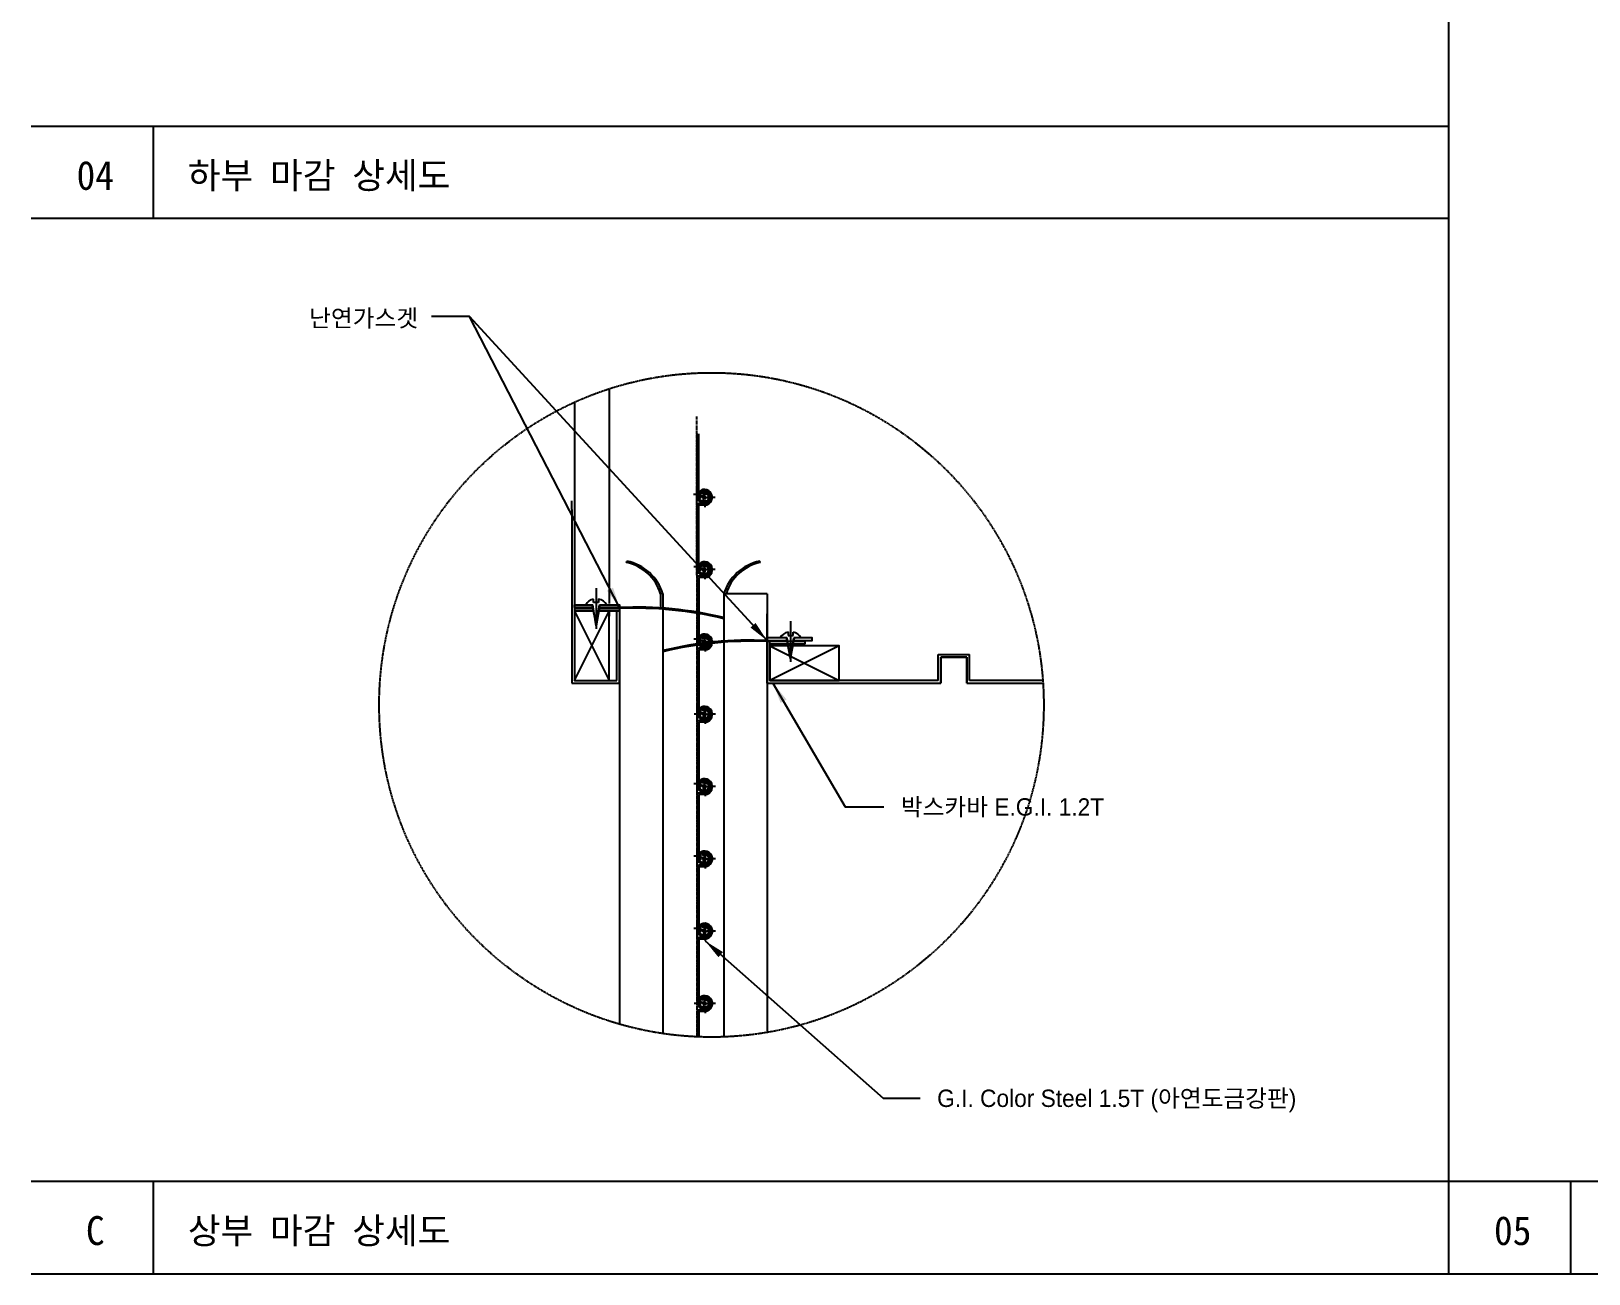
# Model space of a CAD drawing. Header units: millimetres. Extents: x -6941 to 136681, y 2065 to 58366.
# Drawn here: x 108088 to 110779, y 2065 to 4213 of the extents above; entities that cross this region are included whole.
import ezdxf
from ezdxf.enums import TextEntityAlignment as Align

# ---------------------------------------------------------------- set-up
doc = ezdxf.new("R2010")
doc.units = ezdxf.units.MM
doc.header["$LTSCALE"] = 4
doc.header["$MEASUREMENT"] = 0
doc.linetypes.add('CENTER', pattern=[2, 1.25, -0.25, 0.25, -0.25])
doc.linetypes.add('HIDDEN', pattern=[0.375, 0.25, -0.125])
doc.layers.get('0').update_dxf_attribs({"linetype": 'CONTINUOUS'})
for name, color, linetype in [('6', 3, 'CONTINUOUS'), ('A-MKXS-LEAD', 7, 'CONTINUOUS'), ('A-XXXX-TABL', 7, 'CONTINUOUS'), ('A-XXXX-TXT2', 3, 'CONTINUOUS'), ('CA-ANNO-TEXT', 3, 'CONTINUOUS'), ('CENTER', 1, 'CENTER'), ('COL', 2, 'CONTINUOUS')]:
    doc.layers.add(name, color=color, linetype=linetype)
doc.layers.add('A-MKXS-TEXT1', color=3, linetype='CONTINUOUS', lineweight=25)
doc.styles.add('돋움', font='')
doc.styles.add('돋움체', font='')
doc.styles.get('돋움').set_extended_font_data('Dotum')
doc.styles.get('돋움체').set_extended_font_data('DotumChe')
doc.dimstyles.new('ISO-25', dxfattribs={"dimscale": 12, "dimtxt": 10, "dimasz": 3, "dimexe": 1, "dimexo": 2, "dimgap": 1, "dimtad": 1, "dimdec": 1, "dimtxsty": '돋움', "dimcen": 2.5, "dimclrd": 4, "dimclre": 4, "dimclrt": 7, "dimadec": 0, "dimazin": 0, "dimtfac": 0.55, "dimtdec": 1, "dimtmove": 0, "dimatfit": 3, "dimfxl": 1, "dimarcsym": 0})

msp = doc.modelspace()

# ---------------------------------------------------------------- linework, layer by layer
for p, q in [((109086.41, 3594.85), (109086.41, 3223.66)), ((109026.41, 3571.64), (109026.41, 3090.73)), ((109238.1, 3517.94), (109238.1, 3409.82)), ((109240.82, 3516.92), (109240.82, 3409.14)), ((109021.91, 3386.23), (109021.91, 3401.23)), ((109238.1, 3393.05), (109238.1, 3284.93)), ((109240.82, 3392.03), (109240.82, 3284.25)), ((109251.61, 3396.45), (109241.5, 3396.45)), ((109251.82, 3393.73), (109242.52, 3393.73)), ((109243.54, 3406.13), (109245.48, 3407.81)), ((109246.6, 3415.11), (109248.34, 3412.99)), ((109251.7, 3400.64), (109249.32, 3400.64)), ((109249.32, 3397.92), (109251.7, 3397.92)), ((109021.91, 3386.23), (109021.91, 3086.23)), ((109116.32, 3294.62), (109117.09, 3296.92)), ((109246.6, 3290.22), (109248.34, 3288.09)), ((109347.49, 3294.62), (109346.73, 3296.92)), ((109238.49, 3268.07), (109238.49, 3159.95)), ((109241.21, 3267.05), (109241.21, 3159.27)), ((109252, 3271.47), (109241.89, 3271.47)), ((109252.21, 3268.75), (109242.91, 3268.75)), ((109243.93, 3281.16), (109245.87, 3282.83)), ((109251.7, 3275.75), (109249.32, 3275.75)), ((109249.32, 3273.03), (109251.7, 3273.03)), ((109059.25, 3225.4), (109059.25, 3231.4)), ((109068.16, 3231.99), (109068.16, 3225.4)), ((109174.91, 3240.73), (109174.91, 3216.21)), ((109179.41, 3240.73), (109179.41, 2480.69)), ((109284.41, 3240.73), (109284.41, 2474.94)), ((109359.41, 3240.73), (109284.41, 3240.73)), ((109359.41, 3240.73), (109359.41, 2482.66)), ((109026.41, 3222.73), (109026.41, 3218.23)), ((109026.41, 3215.23), (109059.44, 3215.23)), ((109026.41, 3210.73), (109086.41, 3090.73)), ((109026.41, 3090.73), (109086.41, 3210.73)), ((109060.15, 3210.73), (109026.41, 3210.73)), ((109040.51, 3216.73), (109040.51, 3215.23)), ((109059.2, 3216.73), (109040.51, 3216.73)), ((109064.27, 3185.68), (109057.11, 3221.53)), ((109064.19, 3185.17), (109058.44, 3221.53)), ((109068.16, 3225.4), (109059.25, 3225.4)), ((109064.19, 3185.17), (109069.95, 3221.53)), ((109064.27, 3185.68), (109070.69, 3221.53)), ((109104.41, 3210.73), (109068.24, 3210.73)), ((109068.95, 3215.23), (109104.41, 3215.23)), ((109104.41, 3216.73), (109069.19, 3216.73)), ((109086.41, 3210.73), (109086.41, 3201.73)), ((109099.91, 3090.73), (109099.91, 3210.73)), ((109104.41, 3221.53), (109104.41, 2496.94)), ((109104.41, 3215.23), (109104.41, 3216.73)), ((109359.41, 3086.23), (109359.41, 3206.23)), ((109099.91, 3090.73), (109099.91, 3158.23)), ((109099.91, 3090.73), (109099.91, 3158.23)), ((109104.41, 3086.23), (109104.41, 3161.23)), ((109243.93, 3156.26), (109245.87, 3157.94)), ((109246.99, 3165.24), (109248.73, 3163.12)), ((109252.09, 3150.77), (109249.71, 3150.77)), ((109359.41, 3159.73), (109394.63, 3159.73)), ((109424.41, 3158.23), (109359.41, 3158.23)), ((109394.86, 3158.23), (109359.41, 3158.23)), ((109363.91, 3090.73), (109363.91, 3158.23)), ((109363.91, 3090.73), (109363.91, 3158.23)), ((109424.41, 3153.73), (109363.91, 3153.73)), ((109483.91, 3150.73), (109363.91, 3090.73)), ((109363.91, 3150.73), (109483.91, 3090.73)), ((109399.54, 3128.67), (109393.12, 3164.52)), ((109399.62, 3128.17), (109393.87, 3164.52)), ((109395.65, 3174.98), (109395.65, 3168.4)), ((109395.65, 3168.4), (109404.56, 3168.4)), ((109399.54, 3128.67), (109406.7, 3164.52)), ((109399.62, 3128.17), (109405.38, 3164.52)), ((109424.41, 3158.23), (109404.38, 3158.23)), ((109404.56, 3168.4), (109404.56, 3174.4)), ((109404.62, 3159.73), (109424.41, 3159.73)), ((109424.41, 3160.02), (109424.41, 3153.73)), ((109238.49, 3143.18), (109238.49, 3035.06)), ((109241.21, 3142.16), (109241.21, 3034.38)), ((109252, 3146.58), (109241.89, 3146.58)), ((109252.21, 3143.86), (109242.91, 3143.86)), ((109249.71, 3148.05), (109252.09, 3148.05)), ((109654.91, 3135.73), (109708.91, 3135.73)), ((109654.91, 3090.73), (109654.91, 3135.73)), ((109659.41, 3086.23), (109659.41, 3131.23)), ((109659.41, 3131.23), (109704.41, 3131.23)), ((109704.41, 3131.23), (109659.41, 3131.23)), ((109659.41, 3131.23), (109659.41, 3086.23)), ((109704.41, 3131.23), (109704.41, 3086.23)), ((109704.41, 3086.23), (109704.41, 3131.23)), ((109708.91, 3090.73), (109708.91, 3135.73)), ((109021.91, 3086.23), (109104.41, 3086.23)), ((109026.41, 3090.73), (109099.91, 3090.73)), ((109359.41, 3086.23), (109659.41, 3086.23)), ((109654.91, 3090.73), (109363.91, 3090.73)), ((109704.41, 3086.23), (109836.08, 3086.23)), ((109704.41, 3086.23), (109836.08, 3086.23)), ((109835.76, 3090.73), (109708.91, 3090.73)), ((109238.49, 3018.09), (109238.49, 2909.97)), ((109241.21, 3017.07), (109241.21, 2909.29)), ((109252, 3021.49), (109241.89, 3021.49)), ((109252.21, 3018.77), (109242.91, 3018.77)), ((109243.93, 3031.17), (109245.87, 3032.85)), ((109246.99, 3040.35), (109248.73, 3038.22)), ((109252.09, 3025.88), (109249.71, 3025.88)), ((109249.71, 3023.16), (109252.09, 3023.16)), ((109243.93, 2906.28), (109245.87, 2907.96)), ((109246.99, 2915.25), (109248.73, 2913.13)), ((109238.49, 2893.19), (109238.49, 2785.07)), ((109241.21, 2892.17), (109241.21, 2784.39)), ((109252, 2896.59), (109241.89, 2896.59)), ((109252.21, 2893.87), (109242.91, 2893.87)), ((109252.09, 2900.79), (109249.71, 2900.79)), ((109249.71, 2898.07), (109252.09, 2898.07)), ((109244.04, 2781.3), (109245.97, 2782.98)), ((109246.99, 2790.36), (109248.73, 2788.24)), ((109252.09, 2775.89), (109249.71, 2775.89)), ((109249.71, 2773.17), (109252.09, 2773.17)), ((109238.59, 2768.22), (109238.59, 2660.1)), ((109241.31, 2767.2), (109241.31, 2659.42)), ((109252.11, 2771.62), (109241.99, 2771.62)), ((109252.31, 2768.9), (109243.01, 2768.9)), ((109247.09, 2665.38), (109248.83, 2663.26)), ((109238.59, 2643.33), (109238.59, 2535.21)), ((109241.31, 2642.31), (109241.31, 2534.53)), ((109252.11, 2646.73), (109241.99, 2646.73)), ((109252.31, 2644.01), (109243.01, 2644.01)), ((109244.04, 2656.41), (109245.97, 2658.09)), ((109252.19, 2650.92), (109249.81, 2650.92)), ((109249.81, 2648.2), (109252.19, 2648.2)), ((109244.04, 2531.32), (109245.97, 2532.99)), ((109247.09, 2540.49), (109248.83, 2538.37)), ((109238.59, 2518.23), (109238.59, 2475.07)), ((109241.31, 2517.21), (109241.31, 2474.96)), ((109252.11, 2521.63), (109241.99, 2521.63)), ((109252.31, 2518.91), (109243.01, 2518.91)), ((109252.19, 2526.03), (109249.81, 2526.03)), ((109249.81, 2523.31), (109252.19, 2523.31))]:
    msp.add_line(p, q)
at = {"color": 6}
for p, q in [((109241.16, 3412.06), (109241.16, 3420.48)), ((109250.69, 3407.47), (109250.69, 3421.03)), ((109245.14, 3412.06), (109232.17, 3412.06)), ((109238.1, 3412.06), (109241.16, 3412.06)), ((109240.51, 3408.98), (109240.51, 3416.16)), ((109249.32, 3409.14), (109240.82, 3409.14)), ((109249.32, 3397), (109249.32, 3409.14)), ((109250.7, 3407.36), (109264.38, 3407.36)), ((109245.54, 3287.08), (109232.57, 3287.08)), ((109238.49, 3287.08), (109241.55, 3287.08)), ((109249.32, 3284.25), (109240.82, 3284.25)), ((109240.91, 3284.01), (109240.91, 3291.18)), ((109241.55, 3287.08), (109241.55, 3295.51)), ((109249.32, 3272.1), (109249.32, 3284.25)), ((109251.08, 3282.49), (109251.08, 3296.05)), ((109251.1, 3282.38), (109264.77, 3282.38)), ((109245.54, 3162.19), (109232.57, 3162.19)), ((109238.49, 3162.19), (109241.55, 3162.19)), ((109240.91, 3159.11), (109240.91, 3166.29)), ((109249.71, 3159.27), (109241.21, 3159.27)), ((109241.55, 3162.19), (109241.55, 3170.62)), ((109249.71, 3147.13), (109249.71, 3159.27)), ((109251.08, 3157.6), (109251.08, 3171.16)), ((109251.1, 3157.49), (109264.77, 3157.49)), ((109241.55, 3037.1), (109241.55, 3045.52)), ((109251.08, 3032.51), (109251.08, 3046.07)), ((109238.49, 3037.1), (109241.55, 3037.1)), ((109240.91, 3034.02), (109240.91, 3041.2)), ((109249.71, 3034.38), (109241.21, 3034.38)), ((109249.71, 3022.23), (109249.71, 3034.38)), ((109251.1, 3032.39), (109264.77, 3032.39)), ((109245.54, 2912.2), (109232.57, 2912.2)), ((109238.49, 2912.2), (109241.55, 2912.2)), ((109240.91, 2909.13), (109240.91, 2916.3)), ((109249.71, 2909.29), (109241.21, 2909.29)), ((109241.55, 2912.2), (109241.55, 2920.63)), ((109249.71, 2897.14), (109249.71, 2909.29)), ((109251.08, 2907.62), (109251.08, 2921.17)), ((109251.1, 2907.5), (109264.77, 2907.5)), ((109245.64, 2787.23), (109232.67, 2787.23)), ((109238.59, 2787.23), (109241.65, 2787.23)), ((109241.01, 2784.15), (109241.01, 2791.33)), ((109249.71, 2784.39), (109241.21, 2784.39)), ((109241.65, 2787.23), (109241.65, 2795.65)), ((109249.71, 2772.25), (109249.71, 2784.39)), ((109251.18, 2782.64), (109251.18, 2796.2)), ((109251.2, 2782.52), (109264.87, 2782.52)), ((109241.01, 2659.26), (109241.01, 2666.43)), ((109241.65, 2662.33), (109241.65, 2670.76)), ((109251.18, 2657.75), (109251.18, 2671.3)), ((109245.64, 2662.33), (109232.67, 2662.33)), ((109238.59, 2662.33), (109241.65, 2662.33)), ((109249.81, 2659.42), (109241.31, 2659.42)), ((109249.81, 2647.27), (109249.81, 2659.42)), ((109251.2, 2657.63), (109264.87, 2657.63)), ((109238.59, 2537.24), (109241.65, 2537.24)), ((109241.01, 2534.17), (109241.01, 2541.34)), ((109249.81, 2534.53), (109241.31, 2534.53)), ((109241.65, 2537.24), (109241.65, 2545.67)), ((109249.81, 2522.38), (109249.81, 2534.53)), ((109251.18, 2532.66), (109251.18, 2546.21)), ((109251.2, 2532.54), (109264.87, 2532.54))]:
    msp.add_line(p, q, dxfattribs=at)
at = {"color": 1, "linetype": 'CENTER'}
for p, q in [((109269.64, 3407.27), (109246.67, 3407.27)), ((109251.7, 3416.62), (109251.7, 3390.6)), ((109251.7, 3291.73), (109251.7, 3265.71)), ((109269.64, 3282.38), (109246.67, 3282.38)), ((109270.03, 3157.4), (109247.06, 3157.4)), ((109252.09, 3166.75), (109252.09, 3140.73)), ((109252.09, 3041.86), (109252.09, 3015.84)), ((109270.03, 3032.51), (109232.58, 3032.51)), ((109270.03, 2907.42), (109247.06, 2907.42)), ((109252.09, 2916.77), (109252.09, 2890.75)), ((109270.03, 2782.52), (109247.06, 2782.52)), ((109252.09, 2791.87), (109252.09, 2765.85)), ((109252.19, 2666.9), (109252.19, 2640.88)), ((109270.13, 2657.55), (109247.17, 2657.55)), ((109270.13, 2532.66), (109232.68, 2532.66)), ((109252.19, 2542.01), (109252.19, 2515.98))]:
    msp.add_line(p, q, dxfattribs=at)
at = {"color": 1}
for p, q in [((109064.19, 3250.35), (109064.19, 3180.31)), ((109399.62, 3193.34), (109399.62, 3123.31))]:
    msp.add_line(p, q, dxfattribs=at)
at = {"color": 0}
for points in [[(110536.87, 7587.44), (110536.87, 2065.44)], [(110536.87, 3888.97), (108087.7, 3888.97)]]:
    msp.add_lwpolyline(points, dxfattribs=at)
for points in [[(109059.15, 3217.03), (109026.41, 3217.03), (109026.41, 3221.53), (109058.44, 3221.53)], [(109060.15, 3210.73), (109026.41, 3210.73), (109026.41, 3090.73), (109086.41, 3090.73), (109086.41, 3210.73), (109068.24, 3210.73)], [(109069.95, 3221.53), (109104.41, 3221.53), (109104.41, 3217.03), (109069.24, 3217.03)], [(109393.87, 3164.52), (109359.41, 3164.52), (109359.41, 3160.02), (109394.58, 3160.02)], [(109483.91, 3108.9), (109483.91, 3150.73), (109363.91, 3150.73), (109363.91, 3090.73), (109483.91, 3090.73), (109483.91, 3108.9)], [(109404.66, 3160.02), (109437.41, 3160.02), (109437.41, 3164.52), (109405.38, 3164.52)]]:
    msp.add_lwpolyline(points)
at = {"color": 6, "linetype": 'HIDDEN'}
msp.add_circle((109263.2, 3048.65), 574.1, dxfattribs=at)
for centre, radius, start, end in [((109249.94, 3412.15), 8.78, 95.37399, 223.23751), ((109250.06, 3412.18), 6.33, 104.68136, 223.59398), ((109250.73, 3407.34), 13.65, 274.56709, 101.91991), ((109250.69, 3407.47), 11.06, 274.8009, 101.62173), ((109249.32, 3409.14), 11.22, 180, 269.99974), ((109241.5, 3393.05), 3.4, 90, 180), ((109249.32, 3409.14), 8.5, 180, 270), ((109242.52, 3392.03), 1.7, 90, 180), ((109251.7, 3407.27), 9.35, 268.11084, 123.05573), ((109251.7, 3407.27), 6.63, 270, 120.45293), ((109101.29, 3219.48), 76.63, 16.10005, 78.68464), ((109100.78, 3216.18), 82.37, 17.34427, 78.58267), ((109249.32, 3284.25), 11.22, 180, 269.99974), ((109249.32, 3284.25), 8.5, 180, 270), ((109250.33, 3287.17), 8.78, 95.37399, 223.23751), ((109250.46, 3287.2), 6.33, 104.68136, 223.59398), ((109251.7, 3282.38), 9.35, 268.11084, 123.05573), ((109251.12, 3282.36), 13.65, 274.56709, 101.91991), ((109251.7, 3282.38), 6.63, 270, 120.45293), ((109251.08, 3282.49), 11.06, 274.8009, 101.62173), ((109363.03, 3216.18), 82.37, 101.41733, 162.65573), ((109362.53, 3219.48), 76.63, 101.31536, 163.89995), ((109241.89, 3268.07), 3.4, 90, 180), ((109242.91, 3267.05), 1.7, 90, 180), ((109064.19, 3210.73), 21.25, 103.44667, 149.47863), ((109064.19, 3210.73), 21.25, 30.52137, 79.2356), ((109134.96, 2587.58), 629.9, 76.2755, 92.7804), ((109130.36, 2550.51), 665.23, 76.6105, 92.23596), ((109328.85, 2530.58), 629.9, 87.2196, 103.7245), ((109333.45, 2493.51), 665.23, 87.76404, 103.3895), ((109249.71, 3159.27), 11.22, 180, 269.99974), ((109249.71, 3159.27), 8.5, 180, 270), ((109250.33, 3162.28), 8.78, 95.37399, 223.23751), ((109250.46, 3162.31), 6.33, 104.68136, 223.59398), ((109252.09, 3157.4), 9.35, 268.11084, 123.05573), ((109251.12, 3157.47), 13.65, 274.56709, 101.91991), ((109252.09, 3157.4), 6.63, 270, 120.45293), ((109251.08, 3157.6), 11.06, 274.8009, 101.62173), ((109399.62, 3153.73), 21.25, 100.7644, 149.47863), ((109399.62, 3153.73), 21.25, 30.52137, 76.55333), ((109241.89, 3143.18), 3.4, 90, 180), ((109242.91, 3142.16), 1.7, 90, 180), ((109250.33, 3037.19), 8.78, 95.37399, 223.23751), ((109250.46, 3037.22), 6.33, 104.68136, 223.59398), ((109252.09, 3032.51), 9.35, 268.11084, 123.05573), ((109251.12, 3032.38), 13.65, 274.56709, 101.91991), ((109251.08, 3032.51), 11.06, 274.8009, 101.62173), ((109249.71, 3034.38), 11.22, 180, 269.99974), ((109241.89, 3018.09), 3.4, 90, 180), ((109249.71, 3034.38), 8.5, 180, 270), ((109242.91, 3017.07), 1.7, 90, 180), ((109252.09, 3032.51), 6.63, 270, 120.45293), ((109249.71, 2909.29), 11.22, 180, 269.99974), ((109249.71, 2909.29), 8.5, 180, 270), ((109250.33, 2912.3), 8.78, 95.37399, 223.23751), ((109250.46, 2912.32), 6.33, 104.68136, 223.59398), ((109252.09, 2907.42), 9.35, 268.11084, 123.05573), ((109251.12, 2907.48), 13.65, 274.56709, 101.91991), ((109252.09, 2907.42), 6.63, 270, 120.45293), ((109251.08, 2907.62), 11.06, 274.8009, 101.62173), ((109241.89, 2893.19), 3.4, 90, 180), ((109242.91, 2892.17), 1.7, 90, 180), ((109249.71, 2784.39), 11.22, 180, 269.99974), ((109249.71, 2784.39), 8.5, 180, 270), ((109250.43, 2787.32), 8.78, 95.37399, 223.23751), ((109250.56, 2787.35), 6.33, 104.68136, 223.59398), ((109252.09, 2782.52), 9.35, 268.11084, 123.05573), ((109251.23, 2782.51), 13.65, 274.56709, 101.91991), ((109252.09, 2782.52), 6.63, 270, 120.45293), ((109251.18, 2782.64), 11.06, 274.8009, 101.62173), ((109241.99, 2768.22), 3.4, 90, 180), ((109243.01, 2767.2), 1.7, 90, 180), ((109250.43, 2662.43), 8.78, 95.37399, 223.23751), ((109250.56, 2662.45), 6.33, 104.68136, 223.59398), ((109252.19, 2657.55), 9.35, 268.11084, 123.05573), ((109251.23, 2657.61), 13.65, 274.56709, 101.91991), ((109251.18, 2657.75), 11.06, 274.8009, 101.62173), ((109249.81, 2659.42), 11.22, 180, 269.99974), ((109241.99, 2643.33), 3.4, 90, 180), ((109249.81, 2659.42), 8.5, 180, 270), ((109243.01, 2642.31), 1.7, 90, 180), ((109252.19, 2657.55), 6.63, 270, 120.45293), ((109249.81, 2534.53), 11.22, 180, 269.99974), ((109249.81, 2534.53), 8.5, 180, 270), ((109250.43, 2537.33), 8.78, 95.37399, 223.23751), ((109250.56, 2537.36), 6.33, 104.68136, 223.59398), ((109252.19, 2532.66), 9.35, 268.11084, 123.05573), ((109251.23, 2532.52), 13.65, 274.56709, 101.91991), ((109252.19, 2532.66), 6.63, 270, 120.45293), ((109251.18, 2532.66), 11.06, 274.8009, 101.62173), ((109241.99, 2518.23), 3.4, 90, 180), ((109243.01, 2517.21), 1.7, 90, 180)]:
    msp.add_arc(centre, radius, start, end)
at = {"layer": '6'}
msp.add_line((109261.1, 2474.55), (109261.45, 2474.89), dxfattribs=at)
at = {"layer": 'A-XXXX-TABL'}
for p, q in [((108087.7, 4048.97), (110536.87, 4048.97)), ((108087.7, 2225.44), (115435.2, 2225.44)), ((108087.7, 2065.44), (115435.2, 2065.44))]:
    msp.add_line(p, q, dxfattribs=at)
at = {"layer": 'CENTER', "color": 1}
for p, q in [((109238.1, 3397.92), (109238.1, 3547.52)), ((109238.1, 3273.03), (109238.1, 3422.63)), ((109238.49, 3148.05), (109238.49, 3297.65)), ((109238.49, 3023.16), (109238.49, 3172.76)), ((109238.49, 2898.07), (109238.49, 3047.67)), ((109238.49, 2773.17), (109238.49, 2922.77)), ((109238.59, 2648.2), (109238.59, 2797.8)), ((109238.59, 2523.31), (109238.59, 2672.91)), ((109238.59, 2475.07), (109238.59, 2547.81))]:
    msp.add_line(p, q, dxfattribs=at)
at = {"layer": 'COL', "color": 7}
for p, q in [((108298.49, 4048.97), (108298.49, 3888.97)), ((108298.49, 2225.44), (108298.49, 2065.44)), ((110747.66, 2225.44), (110747.66, 2065.44))]:
    msp.add_line(p, q, dxfattribs=at)

# ---------------------------------------------------------------- texts
at = {"layer": 'A-MKXS-TEXT1', "style": '돋움체'}
for s, p in [('하부 마감 상세도', (108358.49, 3963.57)), ('상부 마감 상세도', (108358.49, 2140.04))]:
    msp.add_text(s, height=45, dxfattribs=at).set_placement(p, align=Align.MIDDLE_LEFT)
at = {"layer": 'A-XXXX-TXT2', "style": '돋움'}
msp.add_text('난연가스겟 ', height=30, dxfattribs=at).set_placement((108767.19, 3702.12), align=Align.RIGHT)
for s, p in [('박스카바 E.G.I. 1.2T ', (109590.44, 2857.32)), ('G.I. Color Steel 1.5T (아연도금강판)', (109653.15, 2353.85))]:
    msp.add_text(s, height=30, dxfattribs=at).set_placement(p)
at = {"layer": 'CA-ANNO-TEXT', "style": '돋움체'}
for s, p in [('04', (108198.49, 3963.77)), ('C', (108198.49, 2140.24)), ('05', (110647.66, 2140.24))]:
    msp.add_text(s, height=50, dxfattribs=at).set_placement(p, align=Align.MIDDLE_CENTER)

# ---------------------------------------------------------------- leaders
at = {"layer": 'A-MKXS-LEAD'}
for points in [[(109104.41, 3216.73), (108845.09, 3719.78), (108779.2, 3719.78)], [(109359.41, 3159.73), (108845.09, 3719.78), (108779.2, 3719.78)], [(109369.51, 3086.23), (109494.41, 2872.37), (109561.09, 2872.37)], [(109252.19, 2640.88), (109560.07, 2368.9), (109623.8, 2368.9)]]:
    msp.add_leader(points, dimstyle='ISO-25', override={"dimgap": 1, "dimtad": 0, "dimclrd": 256}, dxfattribs=at)

doc.saveas('drawing.dxf')
